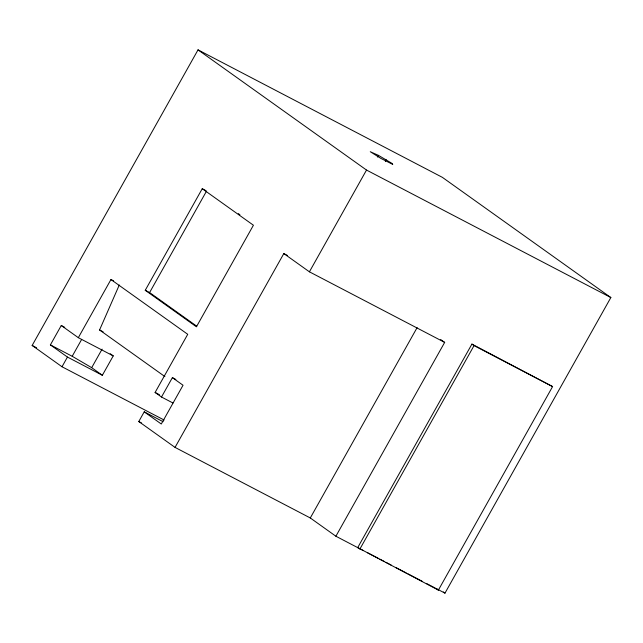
<?xml version="1.0" encoding="UTF-8"?>
<svg xmlns="http://www.w3.org/2000/svg" width="643" height="643" viewBox="0 0 643 643"><rect width="100%" height="100%" fill="white"/><g stroke="black" fill="none" stroke-linecap="round" stroke-linejoin="round"><path stroke-width="0.96" d="M164.913 376.589L99.569 329.972L119.285 285.002M164.126 420.04L62.009 366.759L32.15 345.452L198.028 49.857L442.368 177.347L610.85 297.548L444.972 593.143L436.243 588.586L438.373 590.113L552.586 386.588L471.922 344.085L357.709 547.611L438.373 590.113M110.186 353.722L113.232 355.892L102.35 375.279L67.451 357.066L50.387 344.889L61.262 325.511L64.75 327.327M62.009 366.759L67.451 357.066M113.232 355.892L78.325 337.679L110.958 279.528L113.578 280.895M50.387 344.889L72.201 356.278L81.661 339.424M102.35 375.279L91.692 367.667L102.092 349.133M202.24 188.712L253.422 225.227L196.428 326.797L145.246 290.282L202.24 188.712L205.728 190.537M196.726 326.178L149.602 292.557L206.604 190.987M362.998 550.376L335.887 536.23L310.296 517.969L175.041 447.399L138.784 421.535L144.225 411.841L163.129 421.704M172.951 403L161.497 397.02L155.1 392.455L187.732 334.304L110.958 279.528M161.497 397.02L172.38 377.634L175.869 379.458M175.041 447.399L283.82 253.567L287.373 255.424M335.887 536.23L444.667 342.397L309.412 271.82L366.518 170.057L198.028 49.857M377.529 157.069L378.478 155.381L391.917 163.346L392.744 164.391L380.857 158.403L370.264 151.716L378.478 155.381M385.342 161.473L386.282 159.786M310.296 517.969L417.114 327.625M359.839 549.13L474.052 345.604L471.922 344.085M366.518 170.057L610.85 297.548M474.052 345.604L552.586 386.588M145.246 290.282L149.602 292.557M99.569 329.972L103.121 331.828M155.1 392.455L159.464 394.73M32.15 345.452L36.595 347.775M138.784 421.535L141.428 422.909M367.41 552.675L378.004 558.204M379.764 559.121L384.176 561.427M385.945 562.344L391.241 565.109M395.654 567.407L406.239 572.937M408.008 573.853L422.121 581.224M426.534 583.522L435.359 588.128M72.201 356.278L91.692 367.667M440.664 339.544L444.667 342.397M238.288 213.597L239.911 214.754M283.82 253.567L309.412 271.82M172.38 377.634L183.038 385.245L161.289 424.01L144.225 411.841M443.34 591.978L444.972 593.143M61.262 325.511L78.325 337.679"/></g></svg>
